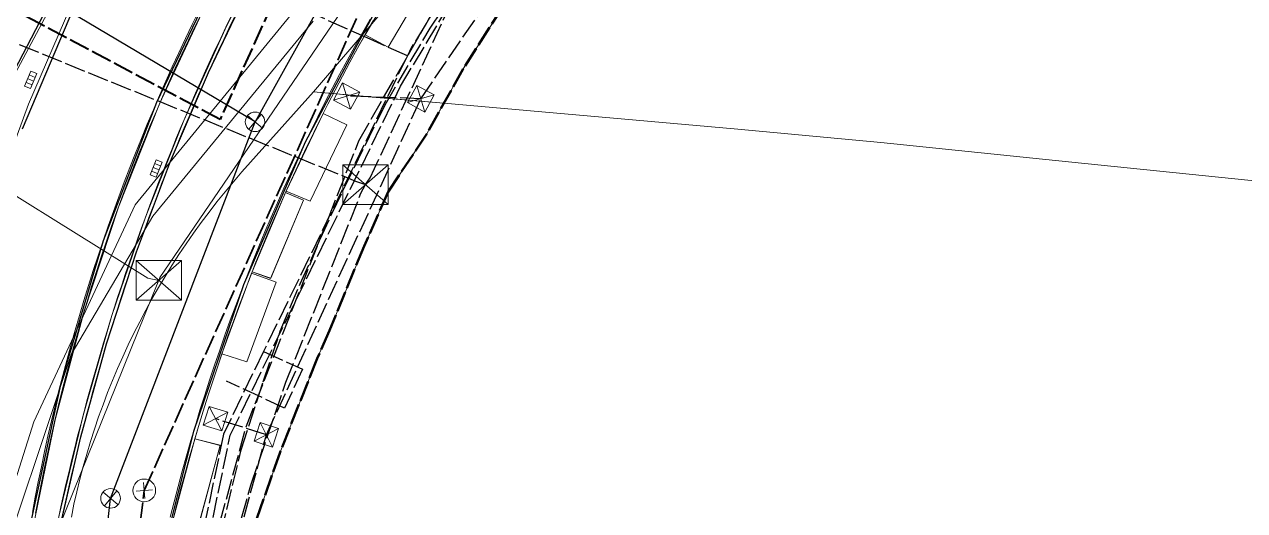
# Model space of a CAD drawing. Header units: metres. Extents: x 105014 to 106600, y 111320 to 118425.
# Drawn here: x 105923.9 to 105998.7, y 115443.6 to 115473.4 of the extents above; entities that cross this region are included whole.
import ezdxf

# ---------------------------------------------------------------- set-up
doc = ezdxf.new("R2010")
doc.units = ezdxf.units.M
doc.linetypes.add('DASHED', pattern=[1.524, 1.27, -0.254])
for name, color, linetype, lineweight in [('00-BASE-LIMITE', 7, 'DASHED', 50), ('00-BASE-UE', 42, 'DASHED', 25), ('10-PAV-CALZADA-BRT', 12, 'CONTINUOUS', 30), ('10-PAV-CALZADA-MIXTA', 8, 'CONTINUOUS', 30), ('10-PAV-SARDINEL', 252, 'CONTINUOUS', 13), ('20-EP-ZONA-DURA', 253, 'CONTINUOUS', 13), ('20-EP-ZONA-VERDE', 84, 'CONTINUOUS', 13), ('30-RED-ENEL-NODOS', 11, 'CONTINUOUS', 13), ('30-RED-ENEL-PROY', 1, 'DASHED', 25), ('30-RED-ETB-CAMARA', 151, 'CONTINUOUS', 13), ('30-RED-ETB-EXIST', 145, 'CONTINUOUS', 13), ('30-RED-ETB-PROY', 5, 'DASHED', 25), ('30-RED-MOVISTAR-PROY', 4, 'DASHED', 25), ('30-RED-VANTI-PROY', 2, 'DASHED', 25), ('35-RH-ACUE-MATRIZ-PJ', 150, 'DASHED', 40), ('35-RH-ACUE-MENOR-EXIST', 151, 'CONTINUOUS', 13), ('35-RH-ACUE-MENOR-PROY', 5, 'DASHED', 25), ('35-RH-PLUV-COLECTOR', 96, 'CONTINUOUS', 30), ('35-RH-PLUV-NODOS', 94, 'CONTINUOUS', 13), ('35-RH-SUDS-ZONAS', 92, 'CONTINUOUS', 20), ('36-RH-SAN-COLECTOR-PROY', 6, 'DASHED', 35), ('36-RH-SAN-POZOS', 216, 'CONTINUOUS', 13), ('60-PREDIAL-LOTE', 42, 'CONTINUOUS', 13)]:
    doc.layers.add(name, color=color, linetype=linetype, lineweight=lineweight)

# ---------------------------------------------------------------- blocks, each defined once
blk = doc.blocks.new('CAM_ETB_T_14')
for p, q in [((-1.39, -1.22), (1.39, 1.22)), ((-1.39, 1.22), (1.39, -1.22))]:
    blk.add_line(p, q)
blk.add_lwpolyline([(-1.39, -1.22), (1.39, -1.22), (1.39, 1.22), (-1.39, 1.22)], close=True)
blk = doc.blocks.new('CAJA_ENEL')
for p, q in [((-0.6, -0.6), (0.6, 0.6)), ((-0.6, 0.6), (0.6, -0.6))]:
    blk.add_line(p, q)
blk.add_lwpolyline([(-0.6, -0.6), (0.6, -0.6), (0.6, 0.6), (-0.6, 0.6)], close=True)
blk = doc.blocks.new('POZO_SAN')
for p, q in [((-0.5, 0), (0.5, 0)), ((0, -0.5), (0, 0.5))]:
    blk.add_line(p, q)
blk.add_circle((0, 0), 0.7)
blk = doc.blocks.new('SUMIDERO')
for p, q in [((-0.25, -0.2), (-0.25, 0.2)), ((0, -0.2), (0, 0.2)), ((0.25, -0.2), (0.25, 0.2))]:
    blk.add_line(p, q)
blk.add_lwpolyline([(-0.5, -0.2), (0.5, -0.2), (0.5, 0.2), (-0.5, 0.2)], close=True)
blk = doc.blocks.new('POZO_PLUV')
for p, q in [((-0.42, -0.42), (0.42, 0.42)), ((-0.42, 0.42), (0.42, -0.42))]:
    blk.add_line(p, q)
blk.add_circle((0, 0), 0.6)

msp = doc.modelspace()

# ---------------------------------------------------------------- linework, layer by layer
at = {"layer": '00-BASE-LIMITE'}
msp.add_lwpolyline([(106002.6677, 115530.6899), (105998.6215, 115526.6919), (105998.4809, 115526.5485), (105997.7913, 115525.8805), (105994.5141, 115522.7061), (105987.3751, 115515.7317), (105981.8641, 115510.3417), (105976.6869, 115505.2077), (105970.6365, 115499.2379), (105966.2127, 115494.8823), (105967.6099, 115492.4195), (105962.9853, 115487.2913), (105957.2387, 115480.2861), (105954.0741, 115475.7795), (105950.8003, 115470.6775), (105948.5807, 115466.6893), (105946.2041, 115463.1343), (105944.7265, 115459.7935), (105942.5935, 115454.6079), (105941.8481, 115452.8995), (105939.5729, 115447.1485), (105937.9373, 115442.4903)], dxfattribs=at)
at = {"layer": '00-BASE-UE'}
msp.add_lwpolyline([(106002.6677, 115530.6899), (105998.6215, 115526.6919), (105998.4809, 115526.5485), (105997.7913, 115525.8805), (105994.5141, 115522.7061), (105987.3751, 115515.7317), (105981.8641, 115510.3417), (105976.6869, 115505.2077), (105970.6365, 115499.2379), (105966.2127, 115494.8823), (105967.6099, 115492.4195), (105962.9853, 115487.2913), (105957.2387, 115480.2861), (105954.0741, 115475.7795), (105950.8003, 115470.6775), (105948.5807, 115466.6893), (105946.2041, 115463.1343), (105944.7265, 115459.7935), (105942.5935, 115454.6079), (105941.8481, 115452.8995), (105939.5729, 115447.1485), (105937.9373, 115442.4903)], dxfattribs=at)
at = {"layer": '10-PAV-CALZADA-BRT'}
for points in [[(105993.8673, 115554.2895), (105957.8339, 115519.4455), (105957.1383, 115518.7727), (105956.4429, 115518.0997), (105955.7477, 115517.4265), (105955.0529, 115516.7529), (105954.3587, 115516.0787), (105954.3149, 115516.0359), (105948.5159, 115510.0085), (105943.2204, 115503.5344), (105938.4627, 115496.6553), (105931.8854, 115485.9673), (105925.6075, 115475.1007), (105921.4269, 115467.045), (105917.7908, 115458.7294), (105914.7154, 115450.1905), (105912.2142, 115441.4661)], [(105923.7714, 115466.9922), (105926.9259, 115474.4263), (105929.8192, 115480.0372), (105933.18, 115485.3811), (105936.9841, 115490.4192), (105941.2037, 115495.1147), (105942.5678, 115496.5041), (105959.0785, 115512.7175), (105959.9315, 115513.5713), (105960.8471, 115514.4805), (105961.7657, 115515.3865), (105962.6873, 115516.2897), (105963.6113, 115517.1903), (105964.5375, 115518.0887), (105965.4657, 115518.9851), (105966.3953, 115519.8799), (105967.3261, 115520.7735), (105968.2579, 115521.6661), (105969.1903, 115522.5581), (105970.1231, 115523.4497), (105997.9561, 115550.0527)], [(105935.9123, 115476.8088), (105931.9881, 115468.6004), (105928.7164, 115460.1108), (105926.1172, 115451.3918), (105924.2063, 115442.4965)]]:
    msp.add_lwpolyline(points, dxfattribs=at)
at = {"layer": '10-PAV-CALZADA-MIXTA'}
for points in [[(105926.0187, 115442.3022), (105927.3482, 115448.085), (105928.9323, 115453.8032), (105930.7678, 115459.4458), (105932.8513, 115465.0015), (105935.1786, 115470.4597), (105937.7451, 115475.8095), (105939.3719, 115478.9153), (105942.5857, 115484.2654), (105945.9836, 115489.5005), (105949.5616, 115494.6143), (105953.3153, 115499.6005), (105957.2402, 115504.4531), (105961.3315, 115509.1662), (105965.5842, 115513.7342), (105969.9933, 115518.1515), (106001.0131, 115547.7797)], [(105945.5869, 115474.5701), (105941.1171, 115466.1649), (105937.3349, 115457.4288), (105934.2646, 115448.4177), (105931.926, 115439.1896)]]:
    msp.add_lwpolyline(points, dxfattribs=at)
at = {"layer": '10-PAV-SARDINEL'}
for points in [[(105924.3746, 115443.4395), (105924.5507, 115444.3812), (105924.7346, 115445.3213), (105924.9261, 115446.2599), (105925.1254, 115447.1969), (105925.3324, 115448.1322), (105925.547, 115449.0658), (105925.7694, 115449.9976), (105925.9993, 115450.9275), (105926.2369, 115451.8555), (105926.4822, 115452.7815), (105926.735, 115453.7055), (105926.9955, 115454.6274), (105927.2635, 115455.5471), (105927.539, 115456.4645), (105927.8221, 115457.3797), (105928.1127, 115458.2925), (105928.4108, 115459.2029), (105928.7164, 115460.1108), (105929.0294, 115461.0161), (105929.3499, 115461.9189), (105929.6778, 115462.819), (105930.013, 115463.7163), (105930.3557, 115464.6109), (105930.7057, 115465.5026), (105931.063, 115466.3914), (105931.4276, 115467.2773), (105931.7994, 115468.1601), (105932.1785, 115469.0398), (105932.5649, 115469.9164), (105932.9584, 115470.7898), (105933.3591, 115471.6599), (105933.767, 115472.5267), (105934.1819, 115473.3901), (105934.6039, 115474.2501)], [(105934.7831, 115474.1613), (105934.3618, 115473.3028), (105933.9477, 115472.4408), (105933.5405, 115471.5756), (105933.1404, 115470.7069), (105932.7476, 115469.835), (105932.3619, 115468.9599), (105931.9834, 115468.0817), (105931.6122, 115467.2005), (105931.2483, 115466.3161), (105930.8918, 115465.4292), (105930.5422, 115464.5386), (105930.2001, 115463.6456), (105929.8655, 115462.7498), (105929.5381, 115461.8512), (105929.2182, 115460.95), (105928.9057, 115460.0462), (105928.6007, 115459.1399), (105928.3031, 115458.2311), (105928.0129, 115457.3196), (105927.7303, 115456.4062), (105927.4553, 115455.4904), (105927.1878, 115454.5722), (105926.9277, 115453.6519), (105926.6753, 115452.7295), (105926.4305, 115451.8051), (105926.1932, 115450.8784), (105925.9638, 115449.9504), (105925.7417, 115449.0202), (105925.5275, 115448.0882), (105925.3209, 115447.1545), (105925.1219, 115446.2191), (105924.9308, 115445.2821), (105924.747, 115444.3429), (105924.5714, 115443.4036)], [(105925.9757, 115443.0718), (105926.1317, 115443.796), (105926.2926, 115444.5233), (105926.4566, 115445.2458), (105926.6255, 115445.9713), (105926.7975, 115446.6919), (105926.9744, 115447.4154), (105927.1544, 115448.1341), (105927.3393, 115448.8557), (105927.5272, 115449.5723), (105927.7201, 115450.2918), (105927.9159, 115451.0063), (105928.1168, 115451.7235), (105928.3205, 115452.4359), (105928.5292, 115453.1509), (105928.7408, 115453.8609), (105928.9575, 115454.5735), (105929.1769, 115455.2812), (105929.4014, 115455.9914), (105929.6287, 115456.6965), (105929.8611, 115457.4042), (105930.0961, 115458.1068), (105930.3363, 115458.8119), (105930.5791, 115459.5118), (105930.8271, 115460.2142), (105931.0776, 115460.9115), (105931.3333, 115461.611), (105931.5916, 115462.3054), (105931.855, 115463.0021), (105932.1209, 115463.6936), (105932.3921, 115464.3874), (105932.6656, 115465.0759), (105932.9445, 115465.7666), (105933.2256, 115466.4521), (105933.5121, 115467.1396), (105933.8008, 115467.8219), (105934.0948, 115468.5063), (105934.3911, 115469.1854), (105934.6927, 115469.8664), (105934.9964, 115470.5422), (105935.3055, 115471.2199), (105935.6167, 115471.8922), (105935.9333, 115472.5664), (105936.252, 115473.2353), (105936.576, 115473.906)], [(105936.7558, 115473.8185), (105936.4322, 115473.1488), (105936.1141, 115472.4809), (105935.798, 115471.8077), (105935.4872, 115471.1364), (105935.1786, 115470.4597), (105934.8753, 115469.7849), (105934.5741, 115469.1049), (105934.2783, 115468.4268), (105933.9847, 115467.7435), (105933.6965, 115467.0622), (105933.4104, 115466.3757), (105933.1297, 115465.6912), (105932.8513, 115465.0015), (105932.5782, 115464.314), (105932.3074, 115463.6213), (105932.0419, 115462.9308), (105931.7788, 115462.2352), (105931.521, 115461.5418), (105931.2656, 115460.8433), (105931.0155, 115460.1471), (105930.7678, 115459.4458), (105930.5254, 115458.7468), (105930.2856, 115458.0428), (105930.0509, 115457.3413), (105929.8188, 115456.6346), (105929.5919, 115455.9305), (105929.3677, 115455.2214), (105929.1486, 115454.5148), (105928.9323, 115453.8032), (105928.721, 115453.0942), (105928.5126, 115452.3803), (105928.3091, 115451.6691), (105928.1086, 115450.9529), (105927.9131, 115450.2394), (105927.7205, 115449.521), (105927.5329, 115448.8054), (105927.3482, 115448.085), (105927.1685, 115447.3674), (105926.9919, 115446.6449), (105926.8201, 115445.9253), (105926.6515, 115445.201), (105926.4877, 115444.4795), (105926.3271, 115443.7534), (105926.1713, 115443.0302)], [(105932.8376, 115443.1673), (105933.0747, 115444.1096), (105933.3196, 115445.0499), (105933.5721, 115445.9882), (105933.8323, 115446.9243), (105934.1002, 115447.8583), (105934.3757, 115448.7901), (105934.6588, 115449.7196), (105934.9495, 115450.6468), (105935.2478, 115451.5715), (105935.5536, 115452.4938), (105935.867, 115453.4136), (105936.1879, 115454.3307), (105936.5163, 115455.2452), (105936.8521, 115456.157), (105937.1954, 115457.066), (105937.5462, 115457.9721), (105937.9043, 115458.8754), (105938.2698, 115459.7757), (105938.6427, 115460.6729), (105939.0229, 115461.5671), (105939.4104, 115462.4582), (105939.8052, 115463.346), (105940.2072, 115464.2306), (105940.6165, 115465.1119), (105941.0329, 115465.9898), (105941.4565, 115466.8642), (105941.8873, 115467.7352), (105942.3252, 115468.6026), (105942.7701, 115469.4664), (105943.2221, 115470.3265), (105943.6812, 115471.1829), (105944.1472, 115472.0355), (105944.6202, 115472.8843), (105945.1001, 115473.7292)], [(105945.2735, 115473.6294), (105944.7945, 115472.7863), (105944.3223, 115471.9389), (105943.8571, 115471.0877), (105943.399, 115470.2331), (105942.9476, 115469.3741), (105942.5034, 115468.5118), (105942.0662, 115467.6458), (105941.6362, 115466.7763), (105941.2133, 115465.9034), (105940.7976, 115465.0269), (105940.389, 115464.1472), (105939.9876, 115463.2641), (105939.5935, 115462.3777), (105939.2066, 115461.4882), (105938.8271, 115460.5955), (105938.4548, 115459.6997), (105938.0898, 115458.8007), (105937.7324, 115457.8992), (105937.3823, 115456.9946), (105937.0395, 115456.0871), (105936.7043, 115455.1769), (105936.3764, 115454.2639), (105936.0561, 115453.3483), (105935.7433, 115452.4301), (105935.4379, 115451.5094), (105935.1402, 115450.5862), (105934.85, 115449.6612), (105934.5673, 115448.7327), (105934.2923, 115447.8024), (105934.0248, 115446.87), (105933.7651, 115445.9354), (105933.5129, 115444.9987), (105933.2685, 115444.06), (105933.0318, 115443.1198)]]:
    msp.add_lwpolyline(points, dxfattribs=at)
at = {"layer": '20-EP-ZONA-DURA'}
for points in [[(105934.5379, 115442.5323), (105935.9011, 115447.5735), (105934.91, 115447.8163), (105934.3409, 115447.9697), (105934.5673, 115448.7327), (105934.85, 115449.6612), (105935.1402, 115450.5862), (105935.4379, 115451.5094), (105935.7433, 115452.4301), (105935.9993, 115453.1841), (105937.5241, 115452.6979), (105939.3261, 115457.5757), (105937.8233, 115458.1309), (105937.8601, 115458.2239), (105937.8636, 115458.2216), (105938.9865, 115457.8079), (105941.0118, 115462.6098), (105941.0139, 115462.6149), (105939.9913, 115463.0465), (105939.9097, 115463.0809), (105939.9059, 115463.0825), (105939.9472, 115463.1736), (105941.4213, 115462.5515), (105943.6575, 115467.2463), (105942.2111, 115467.9351), (105942.5034, 115468.5118), (105942.9476, 115469.3741), (105943.399, 115470.2331), (105943.8571, 115471.0877), (105944.3223, 115471.9389), (105944.7823, 115472.7651), (105946.1945, 115472.0121), (105948.8465, 115476.4849)], [(105954.0741, 115475.7795), (105950.8003, 115470.6775), (105948.5807, 115466.6893), (105946.2041, 115463.1343), (105944.7265, 115459.7935), (105942.5935, 115454.6079), (105941.8481, 115452.8995), (105939.5729, 115447.1485), (105937.9373, 115442.4903)]]:
    msp.add_lwpolyline(points, dxfattribs=at)
at = {"layer": '20-EP-ZONA-VERDE'}
for points in [[(105912.9059, 115443.4671), (105915.0955, 115450.8063), (105917.3187, 115457.045), (105919.8423, 115463.1683), (105922.6603, 115469.1619), (105925.7661, 115475.0115), (105932.0571, 115485.8646), (105938.6317, 115496.5483), (105942.1417, 115501.734), (105945.9581, 115506.6984), (105950.0672, 115511.4235), (105954.4539, 115515.8921), (105954.4981, 115515.9353), (105955.1921, 115516.6093), (105955.8867, 115517.2829), (105956.5819, 115517.9561), (105957.2773, 115518.6289), (105957.9731, 115519.3017), (105990.0145, 115550.2855)], [(105993.8069, 115546.3637), (105969.9847, 115523.5943), (105969.0521, 115522.7025), (105968.1195, 115521.8105), (105967.1877, 115520.9179), (105966.2567, 115520.0243), (105965.3267, 115519.1291), (105964.3985, 115518.2325), (105963.4719, 115517.3337), (105962.5475, 115516.4327), (105961.6255, 115515.5291), (105960.7065, 115514.6227), (105959.7903, 115513.7129), (105958.9389, 115512.8607), (105949.9191, 115504.1396), (105941.0607, 115495.2545), (105936.8298, 115490.5463), (105933.0155, 115485.4948), (105929.6456, 115480.1365), (105926.7445, 115474.5105), (105924.1485, 115468.4968), (105921.8744, 115462.3541)], [(105939.1973, 115479.0129), (105936.2967, 115473.3288), (105933.6694, 115467.5131), (105931.3215, 115461.5791), (105929.2582, 115455.5403), (105927.4843, 115449.4102), (105926.0036, 115443.2028)], [(105924.4035, 115442.4627), (105925.7693, 115449.137), (105927.5235, 115455.7198), (105929.6601, 115462.1886), (105932.1718, 115468.5211), (105935.05, 115474.6958)]]:
    msp.add_lwpolyline(points, dxfattribs=at)
for points in [[(105948.8465, 115476.4849), (105946.1945, 115472.0121), (105944.7823, 115472.7651), (105947.4683, 115477.3021), (105948.8465, 115476.4849)], [(105943.6575, 115467.2463), (105941.4213, 115462.5515), (105939.9469, 115463.1737), (105942.2111, 115467.9351), (105943.6575, 115467.2463)], [(105941.0139, 115462.6149), (105938.9865, 115457.8079), (105937.8601, 115458.2239), (105939.9059, 115463.0825), (105941.0139, 115462.6149)], [(105939.3261, 115457.5757), (105937.5241, 115452.6979), (105935.9993, 115453.1841), (105937.8233, 115458.1309), (105939.3261, 115457.5757)], [(105935.8879, 115447.5527), (105934.5347, 115442.5319), (105932.9723, 115442.8781), (105934.3409, 115447.9697), (105935.8879, 115447.5527)]]:
    msp.add_lwpolyline(points, close=True, dxfattribs=at)
at = {"layer": '30-RED-ENEL-PROY'}
for points in [[(105948.2083, 115468.8383), (105966.6531, 115495.7815)], [(105938.7287, 115448.2099), (105948.2083, 115468.8383)], [(105948.2083, 115468.8383), (105943.6529, 115469.0059)], [(105938.7287, 115448.2099), (105935.6093, 115449.2075)], [(105933.3541, 115428.4867), (105938.7287, 115448.2099)]]:
    msp.add_lwpolyline(points, dxfattribs=at)
at = {"layer": '30-RED-ETB-EXIST'}
for points in [[(105932.129, 115457.697), (105932.196, 115457.865), (105943.987, 115475.191), (105944.367, 115475.652)], [(105917.689, 115466.304), (105918.241, 115466.051), (105931.465, 115457.819), (105932.139, 115457.693)], [(105923.268, 115435.38), (105923.357, 115435.971), (105931.732, 115456.695), (105932.129, 115457.697)]]:
    msp.add_lwpolyline(points, dxfattribs=at)
at = {"layer": '30-RED-ETB-PROY'}
for points in [[(105944.816, 115463.571), (105945.104, 115463.984), (105955.797, 115487.087), (105956.253, 115487.577)], [(105911.386, 115478.615), (105910.862, 115477.325), (105944.208, 115463.788), (105944.816, 115463.571)], [(105930.53, 115409.602), (105930.516, 115410.154), (105935.956, 115438.692), (105937.777, 115445.12), (105939.926, 115451.439), (105944.533, 115463.036), (105944.816, 115463.571)]]:
    msp.add_lwpolyline(points, dxfattribs=at)
at = {"layer": '30-RED-MOVISTAR-PROY'}
for points in [[(105937.483, 115448.697), (105944.4075, 115466.2629), (105950.9465, 115477.6517), (105966.9039, 115498.1365), (105994.3475, 115525.1989)], [(105931.5517, 115360.3159), (105930.9803, 115378.4413), (105929.7879, 115382.9643), (105929.8807, 115410.6377), (105932.2739, 115429.5711), (105937.483, 115448.697)]]:
    msp.add_lwpolyline(points, dxfattribs=at)
at = {"layer": '30-RED-VANTI-PROY'}
msp.add_lwpolyline([(105935.9547, 115442.1405), (105937.1793, 115447.2903), (105938.5285, 115451.4691), (105939.5823, 115454.5743), (105940.8037, 115457.4817), (105942.7805, 115461.8657), (105946.0117, 115468.4737), (105948.7819, 115473.1691), (105952.2217, 115478.3055), (105956.2955, 115484.0353), (105963.3279, 115493.3233), (105961.7831, 115495.7759), (105965.1547, 115499.2575), (105967.0451, 115497.6689), (105978.4315, 115509.0515), (105976.9023, 115510.6617), (105979.9129, 115513.6393), (105983.0849, 115513.5903), (105996.5111, 115526.2837), (106001.2819, 115531.2845)], dxfattribs=at)
at = {"layer": '35-RH-ACUE-MATRIZ-PJ'}
msp.add_lwpolyline([(106041.2357, 115581.8805), (106032.117, 115572.4484), (106014.9319, 115556.9021), (105983.6243, 115526.0795), (105963.3237, 115506.2964), (105946.6149, 115487.5266), (105943.5833, 115483.3365), (105939.1083, 115474.7111), (105935.8903, 115467.5672), (105917.2024, 115477.506)], dxfattribs=at)
at = {"layer": '35-RH-ACUE-MENOR-EXIST'}
for points in [[(105999.62, 115533.4), (105988.4114, 115522.3028), (105976.48, 115510.49), (105959.98, 115494.42), (105942.62, 115476.88), (105940.463, 115474.2515), (105930.68, 115462.33), (105924.46, 115449.02), (105921.67, 115440.22), (105919.14, 115427.68), (105917.79, 115414.84), (105918.61, 115391.86), (105919.08, 115349.85), (105919.42, 115331.08), (105919.8, 115285.79)], [(105920.27, 115398.05), (105919.72, 115405.72), (105919.25, 115418.17), (105921.73, 115438.12), (105926.76, 115453.15), (105931.77, 115461.64), (105941.61, 115473.6)]]:
    msp.add_lwpolyline(points, dxfattribs=at)
at = {"layer": '35-RH-ACUE-MENOR-PROY'}
for points in [[(106005.9283, 115535.9366), (105986.7794, 115518.0839), (105982.6255, 115514.2075), (105979.0235, 115510.8529), (105972.3924, 115503.7588), (105966.8687, 115497.8495), (105963.3479, 115494.1684), (105957.9385, 115488.5126), (105957.2424, 115487.7848), (105947.6398, 115472), (105947.3812, 115471.4685), (105938.5531, 115453.3279), (105936.0991, 115448.2526), (105929.7252, 115417.8801), (105929.5934, 115408.3207), (105929.4172, 115385.1468), (105931.1013, 115381.3867)], [(105933.3677, 115194.4042), (105931.2334, 115212.5225), (105930.7731, 115216.4303), (105930.818, 115218.5864), (105931.2569, 115238.1571), (105931.176, 115257.3054), (105931.5626, 115280.7337), (105931.4642, 115300.8994), (105932.9823, 115340.7378), (105931.1075, 115343.8638), (105931.5793, 115381.7278), (105929.9779, 115385.3527), (105930.0388, 115398.523), (105930.1692, 115417.7888), (105936.5151, 115448.201), (105946.9668, 115469.6173), (105957.7115, 115487.5282), (105958.5124, 115488.3721), (105963.7242, 115493.9002), (105967.0881, 115497.4652), (105979.4416, 115510.6825), (106006.1191, 115535.4571)], [(105947.3812, 115471.4685), (105945.0959, 115472.49), (105908.9764, 115488.6348), (105906.8795, 115489.5509), (105904.412, 115484.7216)], [(105938.5531, 115453.3279), (105940.9446, 115452.244), (105939.8498, 115449.8526), (105936.2776, 115451.5147)]]:
    msp.add_lwpolyline(points, dxfattribs=at)
at = {"layer": '35-RH-PLUV-COLECTOR'}
for points in [[(105948.8477, 115486.858), (105938.0376, 115467.4214)], [(105948.8477, 115486.858), (105938.0376, 115467.4214)], [(105938.0376, 115467.4214), (105914.4428, 115481.4373)], [(105938.0376, 115467.4214), (105914.4428, 115481.4373)], [(105929.1727, 115444.3154), (105938.0376, 115467.4214)], [(105929.1727, 115444.3154), (105938.0376, 115467.4214)], [(105926.4549, 115419.884), (105929.1727, 115444.3154)], [(105926.4549, 115419.884), (105929.1727, 115444.3154)]]:
    msp.add_lwpolyline(points, dxfattribs=at)
at = {"layer": '35-RH-SUDS-ZONAS'}
msp.add_lwpolyline([(105941.0139, 115462.6149), (105939.9059, 115463.0824), (105937.86, 115458.2239), (105939.0051, 115457.8323), (105941.0139, 115462.6149)], close=True, dxfattribs=at)
at = {"layer": '36-RH-SAN-COLECTOR-PROY'}
for points in [[(105931.2389, 115444.8006), (105944.8492, 115475.0767)], [(105928.2788, 115421.6311), (105931.2389, 115444.8006)]]:
    msp.add_lwpolyline(points, dxfattribs=at)
at = {"layer": '60-PREDIAL-LOTE'}
for points in [[(106002.5338, 115463.473), (105987.1332, 115465.0582), (105976.4168, 115466.1612), (105967.4245, 115466.9958), (105949.6211, 115468.5587), (105944.9738, 115468.9666), (105942.7631, 115469.1607), (105941.6185, 115469.2612), (105945.5719, 115473.8724), (105945.8375, 115474.1608), (105945.8375, 115474.1608), (105949.5065, 115478.1454), (105953.9105, 115482.7387), (105958.5781, 115487.3629), (105963.3473, 115492.1692), (105966.2127, 115494.8823), (105970.6425, 115499.2297), (105978.2697, 115506.8032), (105987.5667, 115515.9263), (105998.4808, 115526.5485), (106016.227, 115525.9783)], [(105926.7673, 115443.1697), (105926.9236, 115443.951), (105927.1033, 115444.7244), (105927.2908, 115445.4979), (105927.494, 115446.2713), (105927.7127, 115447.0369), (105927.9393, 115447.7947), (105928.1893, 115448.5525), (105928.4394, 115449.3104), (105928.7127, 115450.0603), (105928.994, 115450.8025), (105929.2909, 115451.5447), (105929.6034, 115452.279), (105929.9237, 115453.0056), (105930.2518, 115453.7321), (105930.6034, 115454.4431), (105930.9628, 115455.154), (105931.33, 115455.8649), (105931.7128, 115456.5603), (105932.1112, 115457.2477), (105932.5175, 115457.9352), (105932.9394, 115458.6149), (105933.3691, 115459.279), (105933.8144, 115459.943), (105934.2675, 115460.5992), (105934.7363, 115461.2399), (105935.2128, 115461.8805), (105935.6972, 115462.5133), (105936.1972, 115463.1305), (105936.705, 115463.7399), (105937.2285, 115464.3492), (105937.7597, 115464.9431), (105941.6185, 115469.2612), (105949.6211, 115468.5587), (105948.5806, 115466.6893), (105946.204, 115463.1342), (105944.7263, 115459.7934), (105942.5935, 115454.6078), (105941.848, 115452.8993), (105939.5729, 115447.1485), (105937.9372, 115442.4902)]]:
    msp.add_lwpolyline(points, dxfattribs=at)

# ---------------------------------------------------------------- block references
at = {"layer": '30-RED-ENEL-NODOS'}
for p, rotation in [((105943.6529, 115469.0059), 61.7), ((105948.2082, 115468.8382), 61.3), ((105935.6092, 115449.2075), 72.7), ((105938.7286, 115448.2098), 72.2)]:
    msp.add_blockref('CAJA_ENEL', p, dxfattribs=dict(at, rotation=rotation))
at = {"layer": '30-RED-ETB-CAMARA'}
for p in [(105944.816, 115463.571), (105932.139, 115457.693)]:
    msp.add_blockref('CAM_ETB_T_14', p, dxfattribs=at)
at = {"layer": '35-RH-PLUV-NODOS'}
for name, p, rotation in [('SUMIDERO', (105924.2689, 115469.9984), 247.2), ('SUMIDERO', (105924.2689, 115469.9984), 247.2), ('SUMIDERO', (105924.2689, 115469.9984), 247.2), ('POZO_PLUV', (105938.0376, 115467.4214), 275), ('POZO_PLUV', (105938.0376, 115467.4214), 275), ('SUMIDERO', (105931.966, 115464.5554), 248.5), ('SUMIDERO', (105931.966, 115464.5554), 248.5), ('SUMIDERO', (105931.966, 115464.5554), 248.5), ('POZO_PLUV', (105929.1727, 115444.3154), 275), ('POZO_PLUV', (105929.1727, 115444.3154), 275)]:
    msp.add_blockref(name, p, dxfattribs=dict(at, rotation=rotation))
at = {"layer": '36-RH-SAN-POZOS', "rotation": 275}
msp.add_blockref('POZO_SAN', (105931.2389, 115444.8006), dxfattribs=at)

doc.saveas('drawing.dxf')
